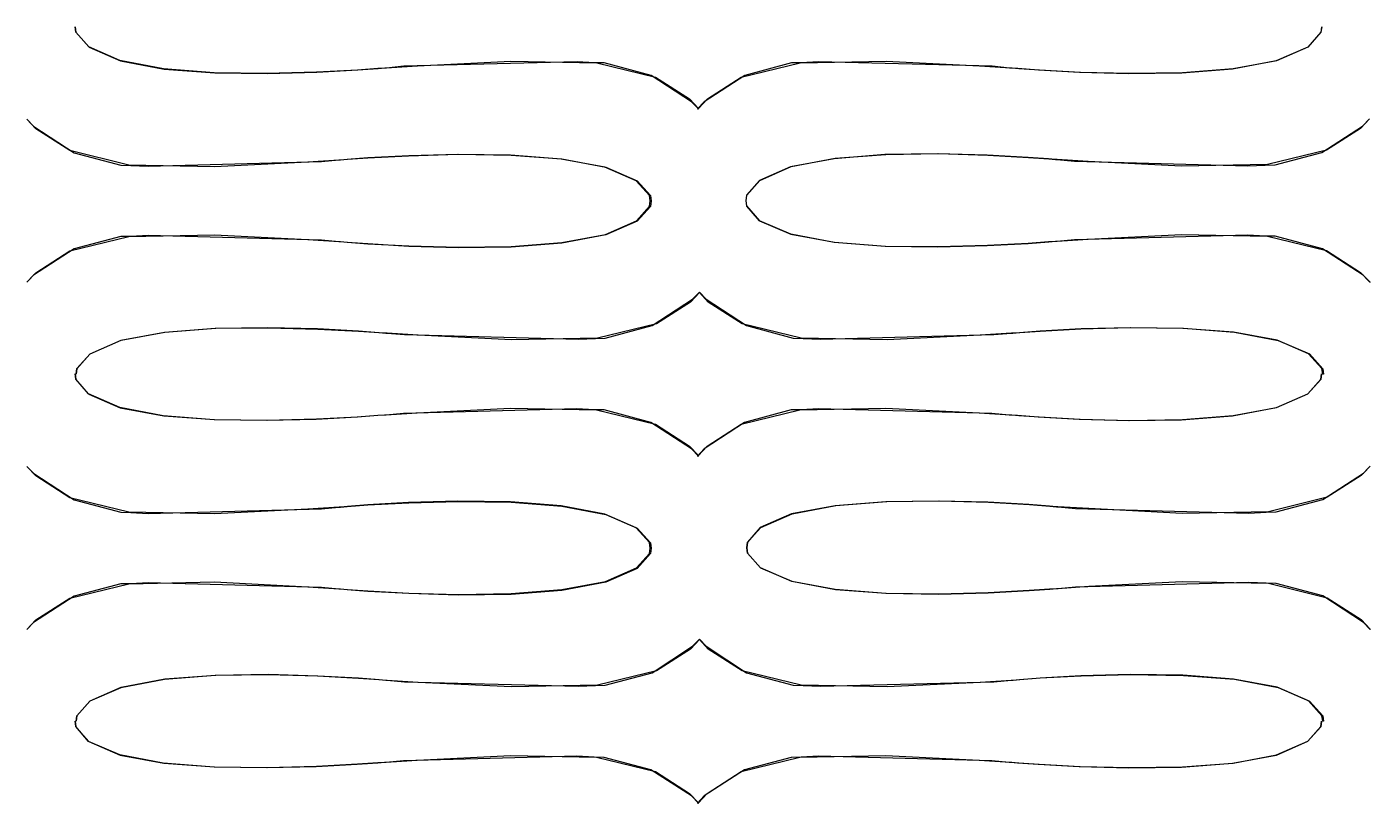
# Model space of a CAD drawing. Extents: x -8.7 to 71.7, y -3.2 to 84.
# Drawn here: x 55.62 to 71.69, y 74.68 to 83.96 of the extents above; entities that cross this region are included whole.
import ezdxf

# ---------------------------------------------------------------- set-up
doc = ezdxf.new("R2010")
doc.units = 0
doc.layers.get('0').update_dxf_attribs({"linetype": 'CONTINUOUS'})

msp = doc.modelspace()

# ---------------------------------------------------------------- linework, layer by layer
at = {"color": 1}
for p, q in [((56.2031, 83.899), (56.195, 83.9625)), ((56.195, 83.9625), (56.2031, 83.8976)), ((56.3577, 83.7226), (56.2031, 83.899)), ((56.2031, 83.8976), (56.3605, 83.7198)), ((71.0971, 83.8976), (70.9387, 83.7198)), ((70.9429, 83.724), (71.0985, 83.899)), ((71.1069, 83.9625), (71.0971, 83.8976)), ((71.0985, 83.899), (71.1069, 83.9625)), ((56.7298, 83.56), (56.3577, 83.7226)), ((70.5693, 83.5614), (70.9429, 83.724)), ((56.3605, 83.7198), (56.7351, 83.5572)), ((70.0486, 83.4637), (70.5693, 83.5614)), ((70.9387, 83.7198), (70.5626, 83.5547)), ((57.2505, 83.4609), (56.7298, 83.56)), ((56.7351, 83.5572), (57.2576, 83.4581)), ((57.8584, 83.414), (57.2505, 83.4609)), ((57.2576, 83.4581), (57.8651, 83.4125)), ((58.4881, 83.4044), (57.8584, 83.414)), ((57.8651, 83.4125), (58.4951, 83.4044)), ((59.0808, 83.4196), (58.4881, 83.4044)), ((58.4951, 83.4044), (59.0846, 83.421)), ((59.5711, 83.4457), (59.0808, 83.4196)), ((59.0846, 83.421), (59.5739, 83.4485)), ((59.8166, 83.4637), (59.5711, 83.4457)), ((59.5739, 83.4485), (59.8181, 83.4665)), ((59.8992, 83.4704), (59.8166, 83.4637)), ((59.8181, 83.4665), (59.8992, 83.4732)), ((59.8992, 83.4732), (59.9172, 83.4732)), ((59.9172, 83.4704), (59.8992, 83.4704)), ((59.9172, 83.4732), (60.288, 83.4983)), ((60.1239, 83.4912), (59.9172, 83.4704)), ((62.1993, 83.5448), (60.1239, 83.4912)), ((60.288, 83.4983), (61.4041, 83.5533)), ((61.4041, 83.5533), (62.4336, 83.5325)), ((62.4071, 83.5339), (62.1993, 83.5448)), ((62.5242, 83.5311), (62.4071, 83.5339)), ((62.4336, 83.5325), (63.1377, 83.3617)), ((63.0837, 83.3822), (62.5242, 83.5311)), ((64.1629, 83.3617), (64.8684, 83.5325)), ((64.7622, 83.5311), (64.2041, 83.3822)), ((64.8808, 83.5339), (64.7622, 83.5311)), ((64.8684, 83.5325), (65.8978, 83.5533)), ((65.0875, 83.5448), (64.8808, 83.5339)), ((67.1643, 83.4912), (65.0875, 83.5448)), ((65.8978, 83.5533), (67.0126, 83.4983)), ((67.0126, 83.4983), (67.3848, 83.4732)), ((67.371, 83.4704), (67.1643, 83.4912)), ((67.3887, 83.4704), (67.371, 83.4704)), ((67.3848, 83.4732), (67.4028, 83.4732)), ((67.4702, 83.4637), (67.3887, 83.4704)), ((67.4028, 83.4732), (67.4839, 83.4665)), ((67.7168, 83.4457), (67.4702, 83.4637)), ((67.4839, 83.4665), (67.7305, 83.4485)), ((68.2075, 83.4182), (67.7168, 83.4457)), ((67.7305, 83.4485), (68.2212, 83.4224)), ((68.7998, 83.4016), (68.2075, 83.4182)), ((68.2212, 83.4224), (68.8125, 83.4072)), ((69.4313, 83.4101), (68.7998, 83.4016)), ((68.8125, 83.4072), (69.4422, 83.4168)), ((70.0401, 83.4566), (69.4313, 83.4101)), ((69.4422, 83.4168), (70.0486, 83.4637)), ((70.5626, 83.5547), (70.0401, 83.4566)), ((63.5688, 83.0668), (63.0837, 83.3822)), ((63.1377, 83.3617), (63.5427, 83.1014)), ((64.2041, 83.3822), (63.7205, 83.0668)), ((63.7565, 83.1014), (64.1629, 83.3617)), ((63.5427, 83.1014), (63.6503, 82.9867)), ((63.6503, 82.9867), (63.7565, 83.1014)), ((63.6503, 82.9815), (63.5688, 83.0668)), ((63.7205, 83.0668), (63.6404, 82.9815)), ((63.6404, 82.9815), (63.6503, 82.9815)), ((55.7237, 82.7444), (55.6175, 82.8573)), ((55.6175, 82.8573), (55.699, 82.7719)), ((55.699, 82.7719), (56.1827, 82.4576)), ((71.108, 82.4618), (71.5945, 82.7761)), ((71.676, 82.8615), (71.5684, 82.7486)), ((71.5945, 82.7761), (71.676, 82.8615)), ((56.1287, 82.4826), (55.7237, 82.7444)), ((71.5684, 82.7486), (71.1634, 82.4879)), ((56.8343, 82.3101), (56.1287, 82.4826)), ((56.1827, 82.4576), (56.7408, 82.3076)), ((60.1857, 82.4248), (60.7769, 82.4399)), ((60.7769, 82.4399), (61.4094, 82.4301)), ((65.2847, 82.3916), (65.8908, 82.4371)), ((66.511, 82.4438), (65.8798, 82.4343)), ((65.8908, 82.4371), (66.5208, 82.4466)), ((67.1022, 82.4272), (66.511, 82.4438)), ((66.5208, 82.4466), (67.1103, 82.4286)), ((71.1634, 82.4879), (70.4578, 82.3158)), ((70.5485, 82.3129), (71.108, 82.4618)), ((56.7408, 82.3076), (56.8593, 82.3034)), ((57.8626, 82.2896), (56.8343, 82.3101)), ((56.8593, 82.3034), (57.066, 82.2949)), ((57.066, 82.2949), (59.1414, 82.3517)), ((58.9788, 82.3461), (57.8626, 82.2896)), ((59.3506, 82.3694), (58.9788, 82.3461)), ((59.1414, 82.3517), (59.3492, 82.3722)), ((59.3492, 82.3722), (59.3672, 82.3722)), ((59.37, 82.3694), (59.3506, 82.3694)), ((59.3672, 82.3722), (59.4487, 82.3807)), ((59.4501, 82.375), (59.37, 82.3694)), ((59.4487, 82.3807), (59.6939, 82.3983)), ((59.6939, 82.3916), (59.4501, 82.375)), ((59.6939, 82.3983), (60.1857, 82.4248)), ((60.1818, 82.4177), (59.6939, 82.3916)), ((60.7716, 82.4343), (60.1818, 82.4177)), ((61.4013, 82.4272), (60.7716, 82.4343)), ((62.0078, 82.3817), (61.4013, 82.4272)), ((61.4094, 82.4301), (62.0173, 82.3831)), ((62.5313, 82.2854), (62.0078, 82.3817)), ((62.0173, 82.3831), (62.5408, 82.284)), ((62.9059, 82.1228), (62.5313, 82.2854)), ((62.5408, 82.284), (62.9172, 82.1214)), ((64.7527, 82.2882), (64.3791, 82.1256)), ((64.3862, 82.127), (64.7608, 82.2925)), ((65.2734, 82.386), (64.7527, 82.2882)), ((64.7608, 82.2925), (65.2847, 82.3916)), ((65.8798, 82.4343), (65.2734, 82.386)), ((67.5929, 82.4011), (67.1022, 82.4272)), ((67.1103, 82.4286), (67.5982, 82.4011)), ((67.8381, 82.3831), (67.5929, 82.4011)), ((67.5982, 82.4011), (67.8423, 82.3831)), ((67.9207, 82.375), (67.8381, 82.3831)), ((67.8423, 82.3831), (67.9235, 82.375)), ((67.9401, 82.375), (67.9207, 82.375)), ((67.9235, 82.375), (67.9429, 82.375)), ((68.3108, 82.3517), (67.9401, 82.375)), ((67.9429, 82.375), (68.1496, 82.3556)), ((68.1496, 82.3556), (70.2236, 82.3006)), ((69.4284, 82.2949), (68.3108, 82.3517)), ((70.4578, 82.3158), (69.4284, 82.2949)), ((70.2236, 82.3006), (70.4314, 82.3087)), ((70.4314, 82.3087), (70.5485, 82.3129)), ((63.0647, 81.9464), (62.9059, 82.1228)), ((62.9172, 82.1214), (63.0756, 81.945)), ((64.3791, 82.1256), (64.225, 81.9506)), ((64.2278, 81.9492), (64.3862, 82.127)), ((62.9102, 81.6419), (63.0661, 81.8169)), ((63.0756, 81.8155), (62.9172, 81.6377)), ((63.0742, 81.8804), (63.0647, 81.9464)), ((63.0661, 81.8169), (63.0742, 81.8804)), ((63.0756, 81.945), (63.0851, 81.8804)), ((63.0851, 81.8804), (63.0756, 81.8155)), ((64.225, 81.9506), (64.2165, 81.8857)), ((64.2165, 81.8857), (64.225, 81.8212)), ((64.2193, 81.8829), (64.2278, 81.9492)), ((64.2278, 81.8197), (64.2193, 81.8829)), ((64.225, 81.8212), (64.3819, 81.6448)), ((64.3819, 81.6448), (64.2278, 81.8197)), ((62.5369, 81.4807), (62.9102, 81.6419)), ((62.9172, 81.6377), (62.5408, 81.4737)), ((64.7541, 81.4821), (64.3819, 81.6448)), ((64.3819, 81.6448), (64.7569, 81.4836)), ((56.8343, 81.4546), (57.8626, 81.4751)), ((57.8626, 81.4751), (58.9788, 81.4186)), ((62.0159, 81.3827), (62.5369, 81.4807)), ((62.5408, 81.4737), (62.0173, 81.376)), ((65.2748, 81.3841), (64.7541, 81.4821)), ((64.7569, 81.4836), (65.2791, 81.3869)), ((68.3108, 81.4243), (69.4284, 81.4807)), ((69.4284, 81.4807), (70.4578, 81.4599)), ((56.1287, 81.2821), (56.8343, 81.4546)), ((56.7408, 81.4546), (56.1813, 81.3072)), ((56.8593, 81.4571), (56.7408, 81.4546)), ((57.066, 81.467), (56.8593, 81.4571)), ((59.1414, 81.4116), (57.066, 81.467)), ((58.9788, 81.4186), (59.3506, 81.394)), ((59.3492, 81.3911), (59.1414, 81.4116)), ((59.3672, 81.3911), (59.3492, 81.3911)), ((59.3506, 81.394), (59.37, 81.394)), ((59.4487, 81.3841), (59.3672, 81.3911)), ((59.37, 81.394), (59.4512, 81.3869)), ((59.6939, 81.3664), (59.4487, 81.3841)), ((59.4512, 81.3869), (59.6967, 81.3689)), ((60.1857, 81.3375), (59.6939, 81.3664)), ((59.6967, 81.3689), (60.1871, 81.3428)), ((60.7769, 81.3209), (60.1857, 81.3375)), ((60.1871, 81.3428), (60.7783, 81.3262)), ((61.4094, 81.329), (60.7769, 81.3209)), ((60.7783, 81.3262), (61.4094, 81.3361)), ((61.4094, 81.3361), (62.0159, 81.3827)), ((62.0173, 81.376), (61.4094, 81.329)), ((65.8827, 81.3361), (65.2748, 81.3841)), ((65.2791, 81.3869), (65.8869, 81.3414)), ((66.5124, 81.3262), (65.8827, 81.3361)), ((65.8869, 81.3414), (66.5166, 81.3347)), ((67.105, 81.3428), (66.5124, 81.3262)), ((66.5166, 81.3347), (67.1065, 81.3513)), ((67.5954, 81.3689), (67.105, 81.3428)), ((67.1065, 81.3513), (67.5954, 81.3774)), ((67.5954, 81.3774), (67.8395, 81.394)), ((67.8409, 81.3869), (67.5954, 81.3689)), ((67.8395, 81.394), (67.9207, 81.3992)), ((67.9235, 81.394), (67.8409, 81.3869)), ((67.9207, 81.3992), (67.9401, 81.3992)), ((67.9429, 81.394), (67.9235, 81.394)), ((67.9401, 81.3992), (68.3108, 81.4243)), ((68.1496, 81.4144), (67.9429, 81.394)), ((70.2236, 81.4698), (68.1496, 81.4144)), ((70.4314, 81.4599), (70.2236, 81.4698)), ((70.5499, 81.4585), (70.4314, 81.4599)), ((70.4578, 81.4599), (71.1634, 81.2878)), ((71.1137, 81.3096), (70.5499, 81.4585)), ((56.1813, 81.3072), (55.6962, 80.9928)), ((55.7237, 81.0218), (56.1287, 81.2821)), ((71.603, 80.9942), (71.1137, 81.3096)), ((71.1634, 81.2878), (71.5684, 81.026)), ((55.6962, 80.9928), (55.6147, 80.9075)), ((55.6175, 80.9075), (55.7237, 81.0218)), ((71.5684, 81.026), (71.676, 80.9113)), ((71.6855, 80.9075), (71.603, 80.9942)), ((71.676, 80.9113), (71.6855, 80.9075)), ((63.095, 80.3906), (63.5801, 80.705)), ((63.555, 80.6718), (63.1486, 80.4115)), ((63.6612, 80.7847), (63.555, 80.6718)), ((63.5801, 80.705), (63.6612, 80.7903)), ((63.6612, 80.7903), (63.7413, 80.705)), ((63.7674, 80.6718), (63.6612, 80.7847)), ((63.7413, 80.705), (64.2264, 80.3906)), ((64.1724, 80.4115), (63.7674, 80.6718)), ((57.8693, 80.3561), (57.2629, 80.3092)), ((57.2685, 80.312), (57.8764, 80.3575)), ((58.5004, 80.3645), (57.8693, 80.3561)), ((57.8764, 80.3575), (58.5061, 80.3645)), ((59.0917, 80.3494), (58.5004, 80.3645)), ((58.5061, 80.3645), (59.0959, 80.348)), ((59.5824, 80.3233), (59.0917, 80.3494)), ((59.0959, 80.348), (59.5849, 80.3233)), ((63.1486, 80.4115), (62.4445, 80.239)), ((62.5355, 80.2404), (63.095, 80.3906)), ((64.878, 80.239), (64.1724, 80.4115)), ((64.2264, 80.3906), (64.7845, 80.2404)), ((67.739, 80.3271), (68.2293, 80.3533)), ((68.8164, 80.3631), (68.2265, 80.3465)), ((68.2293, 80.3533), (68.822, 80.3684)), ((69.445, 80.3561), (68.8164, 80.3631)), ((68.822, 80.3684), (69.4531, 80.3589)), ((70.0525, 80.3106), (69.445, 80.3561)), ((69.4531, 80.3589), (70.061, 80.312)), ((56.7422, 80.2114), (56.3686, 80.0488)), ((56.3714, 80.053), (56.7461, 80.2157)), ((57.2629, 80.3092), (56.7422, 80.2114)), ((56.7461, 80.2157), (57.2685, 80.312)), ((59.8276, 80.3053), (59.5824, 80.3233)), ((59.5849, 80.3233), (59.829, 80.3067)), ((59.9101, 80.2982), (59.8276, 80.3053)), ((59.829, 80.3067), (59.9101, 80.301)), ((59.9101, 80.301), (59.9281, 80.301)), ((59.9281, 80.2982), (59.9101, 80.2982)), ((59.9281, 80.301), (60.1349, 80.2816)), ((60.2989, 80.2749), (59.9281, 80.2982)), ((60.1349, 80.2816), (62.2102, 80.228)), ((61.4151, 80.2185), (60.2989, 80.2749)), ((62.4445, 80.239), (61.4151, 80.2185)), ((62.2102, 80.228), (62.4184, 80.2375)), ((62.4184, 80.2375), (62.5355, 80.2404)), ((64.7845, 80.2404), (64.903, 80.2375)), ((65.9059, 80.2185), (64.878, 80.239)), ((64.903, 80.2375), (65.1097, 80.228)), ((65.1097, 80.228), (67.1848, 80.2816)), ((67.0221, 80.2749), (65.9059, 80.2185)), ((67.3943, 80.2982), (67.0221, 80.2749)), ((67.1848, 80.2816), (67.3915, 80.301)), ((67.3915, 80.301), (67.4109, 80.301)), ((67.4137, 80.2982), (67.3943, 80.2982)), ((67.4109, 80.301), (67.492, 80.3081)), ((67.4934, 80.3039), (67.4137, 80.2982)), ((67.492, 80.3081), (67.739, 80.3271)), ((67.7376, 80.3204), (67.4934, 80.3039)), ((68.2265, 80.3465), (67.7376, 80.3204)), ((70.575, 80.2143), (70.0525, 80.3106)), ((70.061, 80.312), (70.5845, 80.2128)), ((70.9496, 80.0516), (70.575, 80.2143)), ((70.5845, 80.2128), (70.9605, 80.0502)), ((56.2144, 79.8752), (56.3714, 80.053)), ((56.3686, 80.0488), (56.2144, 79.8738)), ((71.108, 79.8752), (70.9496, 80.0516)), ((70.9605, 80.0502), (71.1179, 79.8738)), ((56.206, 79.8089), (56.2144, 79.8752)), ((56.2144, 79.8738), (56.206, 79.8089)), ((71.1179, 79.8089), (71.108, 79.8752)), ((71.1179, 79.8738), (71.1274, 79.8089)), ((56.2007, 79.7486), (56.1922, 79.8117)), ((56.1922, 79.8117), (56.2007, 79.7472)), ((56.3548, 79.5722), (56.2007, 79.7486)), ((56.2007, 79.7472), (56.3577, 79.5708)), ((71.0942, 79.7472), (70.9359, 79.5694)), ((70.9401, 79.5722), (71.0957, 79.7486)), ((71.1041, 79.8117), (71.0942, 79.7472)), ((71.0957, 79.7486), (71.1041, 79.8117)), ((71.1274, 79.8089), (71.1179, 79.8089)), ((56.727, 79.4096), (56.3548, 79.5722)), ((56.3577, 79.5708), (56.7323, 79.4082)), ((70.9359, 79.5694), (70.5598, 79.4053)), ((70.5665, 79.411), (70.9401, 79.5722)), ((57.2477, 79.3101), (56.727, 79.4096)), ((56.7323, 79.4082), (57.2548, 79.3115)), ((62.1965, 79.393), (60.1211, 79.3404)), ((60.2851, 79.3461), (61.4013, 79.4025)), ((61.4013, 79.4025), (62.4307, 79.3821)), ((62.4046, 79.3831), (62.1965, 79.393)), ((62.5217, 79.3806), (62.4046, 79.3831)), ((64.878, 79.3831), (64.7594, 79.3806)), ((64.8642, 79.3821), (65.8936, 79.4025)), ((65.0847, 79.393), (64.878, 79.3831)), ((67.1615, 79.3404), (65.0847, 79.393)), ((65.8936, 79.4025), (67.0098, 79.3461)), ((70.5598, 79.4053), (70.0373, 79.3062)), ((70.0458, 79.3129), (70.5665, 79.411)), ((57.8556, 79.2621), (57.2477, 79.3101)), ((57.2548, 79.3115), (57.8626, 79.266)), ((58.4853, 79.2536), (57.8556, 79.2621)), ((57.8626, 79.266), (58.4923, 79.2579)), ((59.0779, 79.2688), (58.4853, 79.2536)), ((58.4923, 79.2579), (59.0822, 79.2745)), ((59.5683, 79.2949), (59.0779, 79.2688)), ((59.0822, 79.2745), (59.5711, 79.3006)), ((59.8138, 79.3129), (59.5683, 79.2949)), ((59.5711, 79.3006), (59.8152, 79.3171)), ((59.8964, 79.32), (59.8138, 79.3129)), ((59.8152, 79.3171), (59.8964, 79.3214)), ((59.8964, 79.3214), (59.9144, 79.3214)), ((59.9144, 79.32), (59.8964, 79.32)), ((59.9144, 79.3214), (60.2851, 79.3461)), ((60.1211, 79.3404), (59.9144, 79.32)), ((62.4307, 79.3821), (63.1349, 79.2095)), ((63.0813, 79.2304), (62.5217, 79.3806)), ((63.5674, 78.916), (63.0813, 79.2304)), ((64.2027, 79.2304), (63.7177, 78.916)), ((64.16, 79.2095), (64.8642, 79.3821)), ((64.7594, 79.3806), (64.2027, 79.2304)), ((67.0098, 79.3461), (67.382, 79.3214)), ((67.3682, 79.32), (67.1615, 79.3404)), ((67.3862, 79.32), (67.3682, 79.32)), ((67.382, 79.3214), (67.4, 79.3214)), ((67.4673, 79.3129), (67.3862, 79.32)), ((67.4, 79.3214), (67.4811, 79.3157)), ((67.7139, 79.2949), (67.4673, 79.3129)), ((67.4811, 79.3157), (67.7277, 79.2977)), ((68.2046, 79.2674), (67.7139, 79.2949)), ((67.7277, 79.2977), (68.2184, 79.2716)), ((68.7973, 79.2508), (68.2046, 79.2674)), ((68.2184, 79.2716), (68.8097, 79.2565)), ((69.4284, 79.2593), (68.7973, 79.2508)), ((68.8097, 79.2565), (69.4394, 79.2649)), ((70.0373, 79.3062), (69.4284, 79.2593)), ((69.4394, 79.2649), (70.0458, 79.3129)), ((63.1349, 79.2095), (63.5413, 78.9492)), ((63.7551, 78.9492), (64.16, 79.2095)), ((63.5413, 78.9492), (63.6489, 78.8349)), ((63.6489, 78.8293), (63.5674, 78.916)), ((63.7177, 78.916), (63.6379, 78.8293)), ((63.6489, 78.8349), (63.7551, 78.9492)), ((63.6379, 78.8293), (63.6489, 78.8293)), ((55.7237, 78.5922), (55.6175, 78.7054)), ((55.6175, 78.7054), (55.699, 78.6197)), ((55.699, 78.6197), (56.1827, 78.3057)), ((56.1287, 78.3318), (55.7237, 78.5922)), ((71.1193, 78.311), (71.6044, 78.6253)), ((71.5793, 78.5978), (71.1729, 78.3375)), ((71.6855, 78.7107), (71.5793, 78.5978)), ((71.6044, 78.6253), (71.6855, 78.7107)), ((56.8343, 78.1583), (56.1287, 78.3318)), ((56.1827, 78.3057), (56.7408, 78.1569)), ((60.1818, 78.2726), (59.6939, 78.2451)), ((59.6939, 78.2451), (60.1857, 78.2712)), ((60.7716, 78.2891), (60.1818, 78.2726)), ((60.1857, 78.2712), (60.7769, 78.2863)), ((61.4013, 78.2807), (60.7716, 78.2891)), ((60.7769, 78.2863), (61.4094, 78.2768)), ((62.0078, 78.2341), (61.4013, 78.2807)), ((61.4094, 78.2768), (62.0173, 78.2299)), ((65.8908, 78.2821), (65.2847, 78.2355)), ((65.2956, 78.2394), (65.9021, 78.2863)), ((66.5219, 78.292), (65.8908, 78.2821)), ((65.9021, 78.2863), (66.5318, 78.2948)), ((67.1132, 78.2768), (66.5219, 78.292)), ((66.5318, 78.2948), (67.1216, 78.2782)), ((67.6039, 78.2507), (67.1132, 78.2768)), ((67.1216, 78.2782), (67.6092, 78.2507)), ((71.1729, 78.3375), (70.4688, 78.1636)), ((70.5598, 78.1611), (71.1193, 78.311)), ((56.7408, 78.1569), (56.8593, 78.1526)), ((57.8626, 78.1375), (56.8343, 78.1583)), ((56.8593, 78.1526), (57.066, 78.1431)), ((57.066, 78.1431), (59.1414, 78.1981)), ((58.9788, 78.1953), (57.8626, 78.1375)), ((59.3506, 78.219), (58.9788, 78.1953)), ((59.1414, 78.1981), (59.3492, 78.219)), ((59.3492, 78.219), (59.3672, 78.219)), ((59.37, 78.219), (59.3506, 78.219)), ((59.3672, 78.219), (59.4487, 78.2257)), ((59.4501, 78.2257), (59.37, 78.219)), ((59.4487, 78.2257), (59.6939, 78.2451)), ((59.6939, 78.2451), (59.4501, 78.2257)), ((62.5313, 78.136), (62.0078, 78.2341)), ((62.0173, 78.2299), (62.5408, 78.1308)), ((62.9059, 77.972), (62.5313, 78.136)), ((62.5408, 78.1308), (62.9172, 77.9681)), ((64.7637, 78.1375), (64.3901, 77.9748)), ((64.3971, 77.9762), (64.7718, 78.1403)), ((65.2847, 78.2355), (64.7637, 78.1375)), ((64.7718, 78.1403), (65.2956, 78.2394)), ((67.849, 78.2313), (67.6039, 78.2507)), ((67.6092, 78.2507), (67.8533, 78.2313)), ((67.9319, 78.2242), (67.849, 78.2313)), ((67.8533, 78.2313), (67.9344, 78.2242)), ((67.9496, 78.2242), (67.9319, 78.2242)), ((67.9344, 78.2242), (67.9524, 78.2242)), ((68.3204, 78.201), (67.9496, 78.2242)), ((67.9524, 78.2242), (68.1591, 78.2038)), ((68.1591, 78.2038), (70.2345, 78.1484)), ((69.438, 78.1431), (68.3204, 78.201)), ((70.4688, 78.1636), (69.438, 78.1431)), ((70.2345, 78.1484), (70.4427, 78.1583)), ((70.4427, 78.1583), (70.5598, 78.1611)), ((63.0647, 77.7956), (62.9059, 77.972)), ((62.9172, 77.9681), (63.0756, 77.7917)), ((64.3901, 77.9748), (64.2359, 77.7984)), ((64.2387, 77.7984), (64.3971, 77.9762)), ((63.0742, 77.7296), (63.0647, 77.7956)), ((63.0756, 77.7917), (63.0851, 77.7268)), ((64.2359, 77.7984), (64.2278, 77.7339)), ((64.2303, 77.7325), (64.2387, 77.7984)), ((62.9102, 77.4912), (63.0661, 77.6661)), ((63.0756, 77.6623), (62.9172, 77.4845)), ((63.0661, 77.6661), (63.0742, 77.7296)), ((63.0851, 77.7268), (63.0756, 77.6623)), ((64.2278, 77.7339), (64.2359, 77.669)), ((64.2387, 77.669), (64.2303, 77.7325)), ((64.2359, 77.669), (64.3929, 77.4926)), ((64.3929, 77.4926), (64.2387, 77.669)), ((62.5369, 77.3285), (62.9102, 77.4912)), ((62.9172, 77.4845), (62.5408, 77.3204)), ((64.7665, 77.3299), (64.3929, 77.4926)), ((64.3929, 77.4926), (64.7679, 77.3314)), ((56.1287, 77.1303), (56.8343, 77.3024)), ((56.7408, 77.301), (56.1827, 77.1536)), ((56.8593, 77.3024), (56.7408, 77.301)), ((56.8343, 77.3024), (57.8626, 77.3247)), ((57.066, 77.312), (56.8593, 77.3024)), ((59.1414, 77.2569), (57.066, 77.312)), ((57.8626, 77.3247), (58.9788, 77.2664)), ((62.0159, 77.2322), (62.5369, 77.3285)), ((62.5408, 77.3204), (62.0173, 77.2223)), ((65.2872, 77.2322), (64.7665, 77.3299)), ((64.7679, 77.3314), (65.29, 77.2351)), ((70.2345, 77.3176), (68.1591, 77.2626)), ((68.3204, 77.2721), (69.438, 77.3299)), ((69.438, 77.3299), (70.4688, 77.3081)), ((70.4427, 77.3081), (70.2345, 77.3176)), ((70.5598, 77.3053), (70.4427, 77.3081)), ((70.4688, 77.3081), (71.1729, 77.1356)), ((71.1193, 77.1564), (70.5598, 77.3053)), ((56.1827, 77.1536), (55.6962, 76.8406)), ((58.9788, 77.2664), (59.3506, 77.2418)), ((59.3492, 77.2365), (59.1414, 77.2569)), ((59.3672, 77.2365), (59.3492, 77.2365)), ((59.3506, 77.2418), (59.37, 77.2418)), ((59.4487, 77.2294), (59.3672, 77.2365)), ((59.37, 77.2418), (59.4512, 77.2351)), ((59.6939, 77.2114), (59.4487, 77.2294)), ((59.4512, 77.2351), (59.6967, 77.2171)), ((60.1857, 77.1839), (59.6939, 77.2114)), ((59.6967, 77.2171), (60.1871, 77.191)), ((60.7769, 77.1673), (60.1857, 77.1839)), ((60.1871, 77.191), (60.7783, 77.1758)), ((61.4094, 77.1758), (60.7769, 77.1673)), ((60.7783, 77.1758), (61.4094, 77.1839)), ((61.4094, 77.1839), (62.0159, 77.2322)), ((62.0173, 77.2223), (61.4094, 77.1758)), ((65.8936, 77.1853), (65.2872, 77.2322)), ((65.29, 77.2351), (65.8978, 77.1895)), ((66.5247, 77.1758), (65.8936, 77.1853)), ((65.8978, 77.1895), (66.5275, 77.1825)), ((67.116, 77.191), (66.5247, 77.1758)), ((66.5275, 77.1825), (67.1174, 77.1991)), ((67.6067, 77.2171), (67.116, 77.191)), ((67.1174, 77.1991), (67.6067, 77.2252)), ((67.6067, 77.2252), (67.8505, 77.2418)), ((67.8519, 77.2351), (67.6067, 77.2171)), ((67.8505, 77.2418), (67.9319, 77.2474)), ((67.9344, 77.2418), (67.8519, 77.2351)), ((67.9319, 77.2474), (67.9496, 77.2474)), ((67.9524, 77.2418), (67.9344, 77.2418)), ((67.9496, 77.2474), (68.3204, 77.2721)), ((68.1591, 77.2626), (67.9524, 77.2418)), ((71.6044, 76.8406), (71.1193, 77.1564)), ((71.1729, 77.1356), (71.5779, 76.8752)), ((55.7237, 76.8696), (56.1287, 77.1303)), ((55.6962, 76.8406), (55.6147, 76.7553)), ((55.6175, 76.7553), (55.7237, 76.8696)), ((71.5779, 76.8752), (71.6855, 76.7609)), ((71.6855, 76.7553), (71.6044, 76.8406)), ((71.6855, 76.7609), (71.6855, 76.7553)), ((63.095, 76.2385), (63.5801, 76.5542)), ((63.555, 76.521), (63.1486, 76.2607)), ((63.6612, 76.6339), (63.555, 76.521)), ((63.5801, 76.5542), (63.6612, 76.6396)), ((63.6612, 76.6396), (63.7413, 76.5542)), ((63.7674, 76.521), (63.6612, 76.6339)), ((63.7413, 76.5542), (64.2264, 76.2385)), ((64.1724, 76.2607), (63.7674, 76.521)), ((57.8693, 76.2042), (57.2629, 76.1573)), ((57.2685, 76.1654), (57.8764, 76.2109)), ((58.5004, 76.2138), (57.8693, 76.2042)), ((57.8764, 76.2109), (58.5061, 76.2208)), ((59.0917, 76.1986), (58.5004, 76.2138)), ((58.5061, 76.2208), (59.0959, 76.2028)), ((59.5824, 76.1711), (59.0917, 76.1986)), ((59.0959, 76.2028), (59.5849, 76.1753)), ((59.8276, 76.1531), (59.5824, 76.1711)), ((59.5849, 76.1753), (59.829, 76.1573)), ((63.1486, 76.2607), (62.4445, 76.0885)), ((62.5355, 76.0899), (63.095, 76.2385)), ((64.878, 76.0885), (64.1724, 76.2607)), ((64.2264, 76.2385), (64.7845, 76.0899)), ((67.492, 76.1573), (67.7376, 76.1753)), ((67.7376, 76.1725), (67.4934, 76.1545)), ((68.2255, 76.2014), (67.7376, 76.1725)), ((67.7376, 76.1753), (68.2293, 76.2014)), ((68.8149, 76.218), (68.2255, 76.2014)), ((68.2293, 76.2014), (68.8206, 76.2166)), ((69.445, 76.2095), (68.8149, 76.218)), ((68.8206, 76.2166), (69.4531, 76.2071)), ((70.0511, 76.163), (69.445, 76.2095)), ((69.4531, 76.2071), (70.061, 76.1601)), ((56.7422, 76.0596), (56.3686, 75.897)), ((56.3714, 75.9008), (56.7461, 76.0663)), ((57.2629, 76.1573), (56.7422, 76.0596)), ((56.7461, 76.0663), (57.2685, 76.1654)), ((59.9101, 76.1464), (59.8276, 76.1531)), ((59.829, 76.1573), (59.9101, 76.1488)), ((59.9101, 76.1488), (59.9281, 76.1488)), ((59.9281, 76.1464), (59.9101, 76.1464)), ((59.9281, 76.1488), (60.1349, 76.1298)), ((60.2989, 76.1227), (59.9281, 76.1464)), ((60.1349, 76.1298), (62.2102, 76.0758)), ((61.4151, 76.0677), (60.2989, 76.1227)), ((62.4445, 76.0885), (61.4151, 76.0677)), ((62.2102, 76.0758), (62.4184, 76.0857)), ((62.4184, 76.0857), (62.5355, 76.0899)), ((64.7845, 76.0899), (64.903, 76.0857)), ((65.9059, 76.0677), (64.878, 76.0885)), ((64.903, 76.0857), (65.1097, 76.0758)), ((65.1097, 76.0758), (67.1848, 76.1298)), ((67.0221, 76.1227), (65.9059, 76.0677)), ((67.3943, 76.1464), (67.0221, 76.1227)), ((67.1848, 76.1298), (67.3915, 76.1488)), ((67.3915, 76.1488), (67.4109, 76.1488)), ((67.4137, 76.1464), (67.3943, 76.1464)), ((67.4109, 76.1488), (67.492, 76.1573)), ((67.4934, 76.1545), (67.4137, 76.1464)), ((70.575, 76.0649), (70.0511, 76.163)), ((70.061, 76.1601), (70.5845, 76.0607)), ((70.9496, 75.9008), (70.575, 76.0649)), ((70.5845, 76.0607), (70.9605, 75.8984)), ((56.2144, 75.723), (56.3714, 75.9008)), ((56.3686, 75.897), (56.2144, 75.722)), ((71.108, 75.723), (70.9496, 75.9008)), ((70.9605, 75.8984), (71.1179, 75.722)), ((56.206, 75.6571), (56.2144, 75.723)), ((56.2144, 75.722), (56.206, 75.6571)), ((71.1179, 75.6571), (71.108, 75.723)), ((71.1179, 75.722), (71.1274, 75.6571)), ((56.2007, 75.5936), (56.1922, 75.6571)), ((56.1922, 75.6571), (56.2007, 75.5922)), ((56.3548, 75.4172), (56.2007, 75.5936)), ((56.2007, 75.5922), (56.3577, 75.4158)), ((71.0942, 75.5922), (70.9359, 75.4144)), ((70.9401, 75.4186), (71.0957, 75.5936)), ((71.1041, 75.6571), (71.0942, 75.5922)), ((71.0957, 75.5936), (71.1041, 75.6571)), ((71.1274, 75.6571), (71.1179, 75.6571)), ((56.727, 75.2546), (56.3548, 75.4172)), ((56.3577, 75.4158), (56.7323, 75.2531)), ((70.9359, 75.4144), (70.5598, 75.2493)), ((70.5665, 75.256), (70.9401, 75.4186)), ((57.2477, 75.1554), (56.727, 75.2546)), ((56.7323, 75.2531), (57.2548, 75.1568)), ((62.1965, 75.2394), (60.1211, 75.1858)), ((60.2851, 75.1928), (61.4013, 75.2479)), ((61.4013, 75.2479), (62.4307, 75.227)), ((62.4046, 75.2285), (62.1965, 75.2394)), ((62.5217, 75.2256), (62.4046, 75.2285)), ((62.4307, 75.227), (63.1349, 75.0563)), ((63.0798, 75.0768), (62.5217, 75.2256)), ((64.16, 75.0563), (64.8642, 75.227)), ((64.7594, 75.2256), (64.2027, 75.0782)), ((64.878, 75.2285), (64.7594, 75.2256)), ((64.8642, 75.227), (65.8936, 75.2479)), ((65.0847, 75.2394), (64.878, 75.2285)), ((67.1615, 75.1858), (65.0847, 75.2394)), ((65.8936, 75.2479), (67.0098, 75.1928)), ((70.5598, 75.2493), (70.0373, 75.1512)), ((70.0458, 75.1582), (70.5665, 75.256)), ((57.8556, 75.1085), (57.2477, 75.1554)), ((57.2548, 75.1568), (57.8626, 75.1113)), ((58.4853, 75.099), (57.8556, 75.1085)), ((57.8626, 75.1113), (58.4923, 75.1046)), ((59.0779, 75.1141), (58.4853, 75.099)), ((58.4923, 75.1046), (59.0822, 75.1209)), ((59.5683, 75.1403), (59.0779, 75.1141)), ((59.0822, 75.1209), (59.5711, 75.1473)), ((59.8138, 75.1582), (59.5683, 75.1403)), ((59.5711, 75.1473), (59.8152, 75.1639)), ((59.8964, 75.1649), (59.8138, 75.1582)), ((59.8152, 75.1639), (59.8964, 75.1678)), ((59.8964, 75.1678), (59.9144, 75.1678)), ((59.9144, 75.1649), (59.8964, 75.1649)), ((59.9144, 75.1678), (60.2851, 75.1928)), ((60.1211, 75.1858), (59.9144, 75.1649)), ((63.5663, 74.7642), (63.0798, 75.0768)), ((63.1349, 75.0563), (63.5413, 74.7959)), ((64.2027, 75.0782), (63.7177, 74.7642)), ((63.7551, 74.7959), (64.16, 75.0563)), ((67.0098, 75.1928), (67.382, 75.1678)), ((67.3682, 75.1649), (67.1615, 75.1858)), ((67.3862, 75.1649), (67.3682, 75.1649)), ((67.382, 75.1678), (67.4, 75.1678)), ((67.4673, 75.1582), (67.3862, 75.1649)), ((67.4, 75.1678), (67.4811, 75.1625)), ((67.7139, 75.1403), (67.4673, 75.1582)), ((67.4811, 75.1625), (67.7277, 75.1445)), ((68.2046, 75.1127), (67.7139, 75.1403)), ((67.7277, 75.1445), (68.2184, 75.1184)), ((68.7973, 75.0962), (68.2046, 75.1127)), ((68.2184, 75.1184), (68.8097, 75.1032)), ((69.4284, 75.1046), (68.7973, 75.0962)), ((68.8097, 75.1032), (69.4394, 75.1113)), ((70.0373, 75.1512), (69.4284, 75.1046)), ((69.4394, 75.1113), (70.0458, 75.1582)), ((63.5413, 74.7959), (63.6489, 74.6813)), ((63.6489, 74.6788), (63.5663, 74.7642)), ((63.7177, 74.7642), (63.6379, 74.6788)), ((63.6489, 74.6813), (63.7551, 74.7959)), ((63.6379, 74.6788), (63.6489, 74.6788))]:
    msp.add_line(p, q, dxfattribs=at)

doc.saveas('drawing.dxf')
